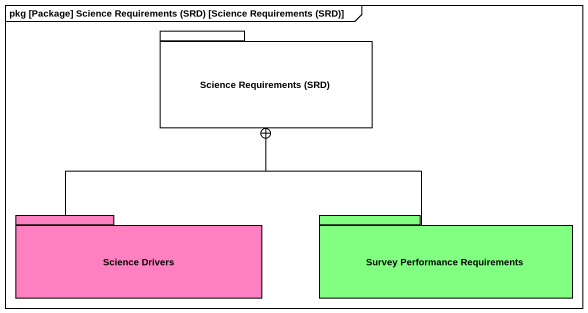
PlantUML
@startuml
mainframe pkg [Package] Science Requirements (SRD) [Science Requirements (SRD)]
package "Science Requirements (SRD)" as Science_Requirements_SRD {
}
package "Science Drivers" as Science_Drivers #FF80C0 {
}
package "Survey Performance Requirements" as Survey_Performance #80FF80 {
}
Science_Drivers -up-+ Science_Requirements_SRD
Survey_Performance -up-+ Science_Requirements_SRD
@enduml
